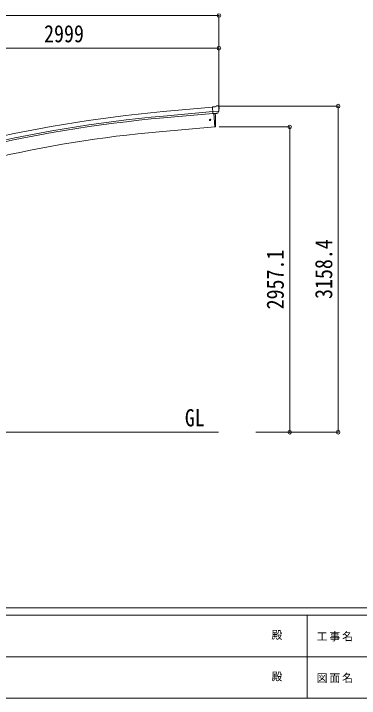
# Model space of a CAD drawing. Units: millimetres at full size. Extents: x -9783 to 9892, y -6828 to 6752.
# Drawn here: x -3309 to 35, y -6828 to -198 of the extents above; entities that cross this region are included whole.
import ezdxf
from ezdxf.enums import TextEntityAlignment as Align

# ---------------------------------------------------------------- set-up
doc = ezdxf.new("R2010")
doc.units = ezdxf.units.MM
doc.header["$LTSCALE"] = 35
doc.header["$PDMODE"] = 32
doc.header["$PDSIZE"] = 35
for name, color, linetype, lineweight in [('0-0_0', 7, 'Continuous', 9), ('0-1_本体', 4, 'Continuous', 9), ('0-2_部品', 7, 'Continuous', 9), ('0-A_寸法', 6, 'Continuous', 9), ('F-0_240', 7, 'Continuous', 9)]:
    doc.layers.add(name, color=color, linetype=linetype, lineweight=lineweight)
doc.styles.add('ＭＳ ゴシック', font='')
doc.styles.get('ＭＳ ゴシック').set_extended_font_data('MS Gothic')

msp = doc.modelspace()

# ---------------------------------------------------------------- linework, layer by layer
at = {"layer": '0-0_0', "color": 6}
for p, q in [((-169.28, -4251.47), (-169.28, -1093.07)), ((-638.3, -1294.37), (-638.3, -4251.47))]:
    msp.add_line(p, q, dxfattribs=at)
at = {"layer": '0-0_0'}
msp.add_line((-4143.15, -4251.47), (-1326.97, -4251.47), dxfattribs=at)
at = {"layer": '0-1_本体'}
for p, q in [((-1863.31, -1146.85), (-1385.98, -1103.8)), ((-1859.44, -1189.84), (-1382.26, -1146.8)), ((-1857.93, -1206.61), (-1380.75, -1163.58)), ((-1373.53, -1165.79), (-1362.28, -1294.39)), ((-1362.28, -1294.39), (-1900.22, -1341.45))]:
    msp.add_line(p, q, dxfattribs=at)
for centre, radius, start, end in [((-687.26, -14200.88), 13106.9, 95.14794, 103.64794), ((-687.26, -14200.88), 13063.74, 95.14794, 103.64794), ((-687.26, -14200.88), 13046.9, 95.14794, 103.64794), ((-921.62, -12604.1), 11305.08, 94.96591, 103.47643)]:
    msp.add_arc(centre, radius, start, end, dxfattribs=at)
at = {"layer": '0-2_部品'}
for p, q in [((-1359.64, -1099.36), (-1386.21, -1101.68)), ((-1380.55, -1166.35), (-1386.21, -1101.68)), ((-1359.64, -1099.36), (-1347.92, -1092.59)), ((-1333.02, -1091.01), (-1346.69, -1092.2)), ((-1323.89, -1096.76), (-1329.37, -1092.16)), ((-1322.82, -1098.8), (-1322.7, -1100.14)), ((-1323.35, -1141.65), (-1382.26, -1146.8)), ((-1370.59, -1165.47), (-1380.55, -1166.35)), ((-1362.53, -1292.06), (-1373.58, -1165.74)), ((-1336.98, -1162.53), (-1344.69, -1163.21)), ((-1334.6, -1161.14), (-1323.66, -1142.2)), ((-1362.28, -1294.83), (-1362.53, -1292.06)), ((-1359.67, -1294.44), (-1362.28, -1294.83))]:
    msp.add_line(p, q, dxfattribs=at)
for points in [[(-1370.59, -1165.47), (-1370.32, -1165.54), (-1344.94, -1163.32), (-1344.69, -1163.21)], [(-1357.13, -1291.61), (-1356.29, -1265.98), (-1356.1, -1239.49), (-1356.57, -1213), (-1357.71, -1186.53), (-1359.21, -1164.57)], [(-1323.27, -1141.02), (-1323.56, -1142), (-1323.66, -1142.2)]]:
    msp.add_lwpolyline(points, dxfattribs=at)
msp.add_circle((-1408.35, -1227.19), 6.5, dxfattribs=at)
for centre, radius, start, end in [((-1346.42, -1095.19), 3, 95, 120), ((-1332.58, -1095.99), 5, 50.00648, 94.99352), ((-1524.33, -1117.78), 202.4, 353.4085, 5), ((-1360.12, -1291.48), 3, 278.50322, 357.46219)]:
    msp.add_arc(centre, radius, start, end, dxfattribs=at)
for centre, major_axis, ratio, start_param, end_param in [((-1318.5, -1094.76), (-15.35, 3.44), 0.101033, 5.9751426, 5.9753737), ((-1325.82, -1099.06), (2.71, -1.31), 0.997474, 0.5366567, 1.3225652), ((-1337.25, -1159.54), (1.62, -2.54), 0.997631, 5.8041905, 5.8929484), ((-1337.32, -1159.43), (-3.5, 2.17), 0.650902, 2.1145521, 2.1873627), ((-1337.2, -1159.63), (1.62, -2.54), 0.997631, 5.965759, 6.7621801)]:
    msp.add_ellipse(centre, major_axis=major_axis, ratio=ratio, start_param=start_param, end_param=end_param, dxfattribs=at)
at = {"layer": '0-A_寸法'}
for p, q in [((-7337.3, -215.85), (-1323.3, -215.85)), ((-1323.3, -215.85), (-1323.3, -1144.7)), ((-4322.3, -532.47), (-1323.3, -532.47)), ((-1323.3, -532.47), (-1323.3, -753.47)), ((-169.28, -1093.07), (-1322.28, -1093.07)), ((-638.3, -1294.37), (-1319.6, -1294.37)), ((-638.3, -4251.47), (-967.12, -4251.47)), ((-169.28, -4251.47), (-638.3, -4251.47))]:
    msp.add_line(p, q, dxfattribs=at)
for p in [(-1323.3, -215.85), (-1323.3, -532.47), (-169.28, -1093.07), (-638.3, -1294.37), (-638.3, -4251.47), (-169.28, -4251.47)]:
    msp.add_point(p, dxfattribs=at)
at = {"layer": 'F-0_240', "color": 5}
for p, q in [((-9783.03, -5953.1), (9396.97, -5953.1)), ((-9783.03, -6023.1), (6285.75, -6023.1)), ((-469.25, -6023.1), (-469.25, -6828.1)), ((-3969.25, -6425.6), (3205.75, -6425.6)), ((-9783.03, -6828.1), (9396.97, -6828.1))]:
    msp.add_line(p, q, dxfattribs=at)

# ---------------------------------------------------------------- texts
at = {"layer": '0-0_0', "style": 'ＭＳ ゴシック', "width": 0.85}
msp.add_text('GL', height=166.8, dxfattribs=at).set_placement((-1652.91, -4244.53), align=Align.BOTTOM_LEFT)
at = {"layer": '0-A_寸法', "color": 7, "style": 'ＭＳ ゴシック', "width": 0.85}
msp.add_text('2999', height=166.8, dxfattribs=at).set_placement((-3015.3, -525.47), align=Align.BOTTOM_LEFT)
for s, p in [('3158.4', (-176.28, -2961.02)), ('2957.1', (-645.3, -3061.67))]:
    msp.add_text(s, height=166.8, rotation=90, dxfattribs=at).set_placement(p, align=Align.BOTTOM_LEFT)
at = {"layer": 'F-0_240', "style": 'ＭＳ ゴシック'}
for p in [(-814.24, -6276.85), (-814.24, -6679.35)]:
    msp.add_text('殿', height=76.98, dxfattribs=at).set_placement(p, align=Align.BOTTOM_LEFT)
at = {"layer": 'F-0_240', "char_height": 76.98, "attachment_point": 7, "style": 'ＭＳ ゴシック'}
for s, insert in [('\\T1.17;工事名', (-376.96, -6276.85)), ('\\T1.17;図面名', (-376.96, -6679.35))]:
    msp.add_mtext(s, dxfattribs=dict(at, insert=insert))

doc.saveas('drawing.dxf')
